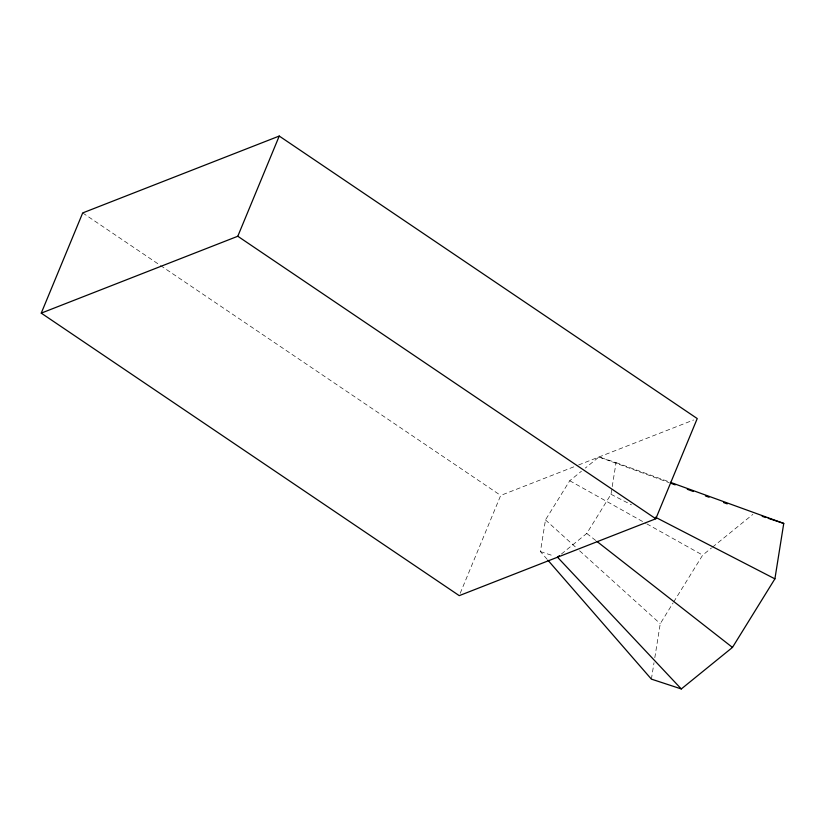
<?xml version="1.0" encoding="UTF-8"?>
<svg xmlns="http://www.w3.org/2000/svg" width="825" height="825" viewBox="0 0 825 825"><rect width="100%" height="100%" fill="white"/><g stroke="black" fill="none" stroke-linecap="round" stroke-linejoin="round"><path stroke-width="0.62" stroke-dasharray="4.12 3.09" d="M547.15 559.319L540.427 551.585L545.48 519.915L569.735 480.738L581.419 471.24M561.413 554.039L586.75 533.466L610.995 494.288L616.058 462.619L598.96 456.998L585.317 468.074M651.389 679.119L654.008 662.743M654.813 657.711L660.248 623.7L673.045 603.023M460.216 593.278L500.692 495.443L577.387 465.444M673.716 601.93L702.673 555.132L711.532 547.944M712.511 547.15L752.854 514.398M578.593 464.97L693.639 419.977M540.427 551.585L553.853 555.998M616.058 462.619L669.137 481.862M598.96 456.998L669.137 482.646M610.995 494.288L631.486 504.859M569.735 480.738L645.697 523.246M646.821 523.875L702.673 555.132M82.696 212.922L159.472 264.815M160.535 265.537L500.692 495.443M586.75 533.466L595.856 540.592M545.48 519.915L575.829 547.357M579.624 550.791L660.248 623.7"/><path stroke-width="1.24" d="M547.986 560.288L651.389 679.119L681.306 688.947L732.466 647.419L774.902 578.851L783.75 523.421L670.343 482.305M41.25 313.129L82.696 212.922L279.242 136.053L697.238 418.564L655.792 518.77L459.247 595.64L41.25 313.129L237.796 236.249L279.242 136.053M559.463 555.617L557.514 557.205L681.306 688.947M762.207 516.347L765.806 517.533M768.199 518.317L783.75 523.421M671.56 483.532L675.19 484.863M687.287 489.277L693.34 491.494M705.437 495.918L709.067 497.238M723.587 502.549L727.217 503.869M655.39 517.192L774.902 578.851M237.796 236.249L655.792 518.77M596.867 541.386L732.466 647.419"/></g></svg>
